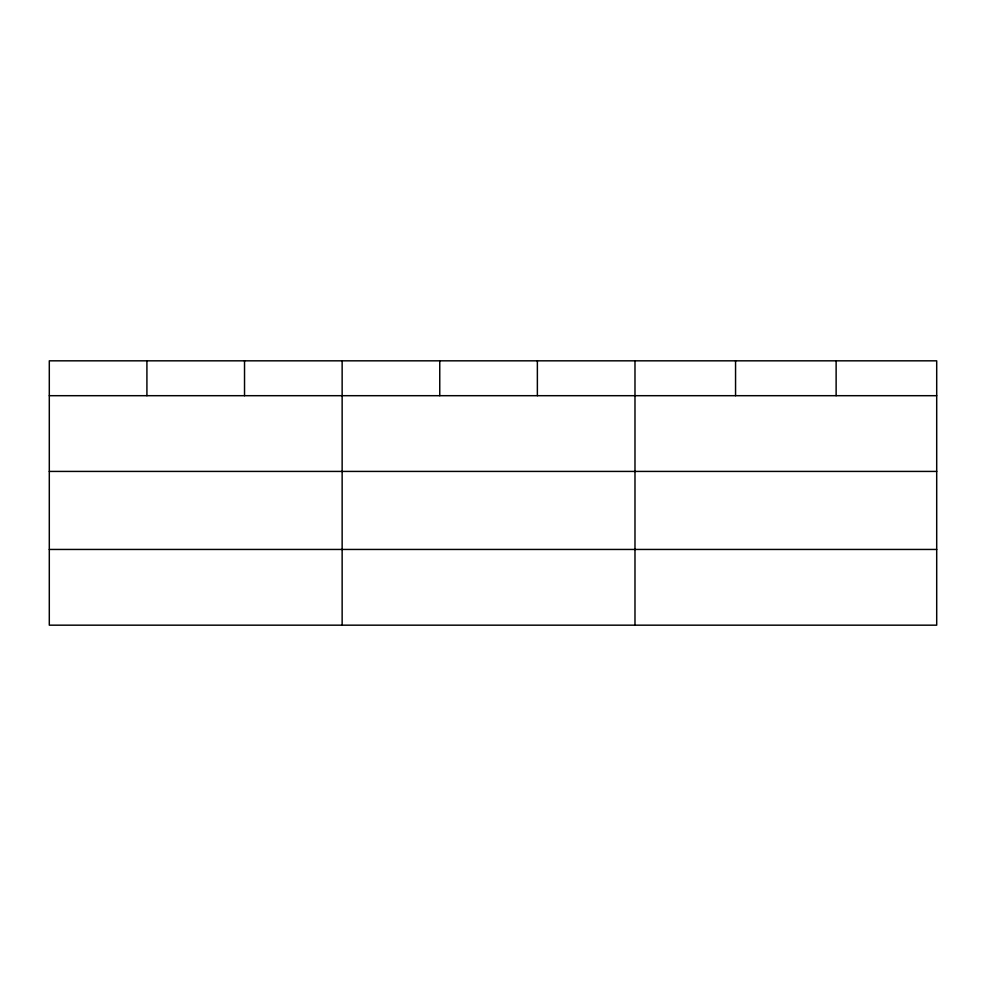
<?xml version="1.0" encoding="UTF-8"?>
<svg xmlns="http://www.w3.org/2000/svg" width="986" height="986" viewBox="0 0 986 986"><rect width="100%" height="100%" fill="white"/><g stroke="black" fill="none" stroke-linecap="round" stroke-linejoin="round"><path stroke-width="1.48" d="M936.7 471.419L936.7 360.827L49.3 360.827L49.3 625.173L936.7 625.173L936.7 471.419L49.3 471.419M49.3 395.694L936.7 395.694M49.3 549.448L936.7 549.448M836.128 360.827L836.128 395.694M735.556 360.827L735.556 395.694M634.984 360.827L634.984 625.173M537.37 360.827L537.37 395.694M439.756 360.827L439.756 395.694M342.142 360.827L342.142 625.173M244.528 360.827L244.528 395.694M146.914 360.827L146.914 395.694"/></g></svg>
